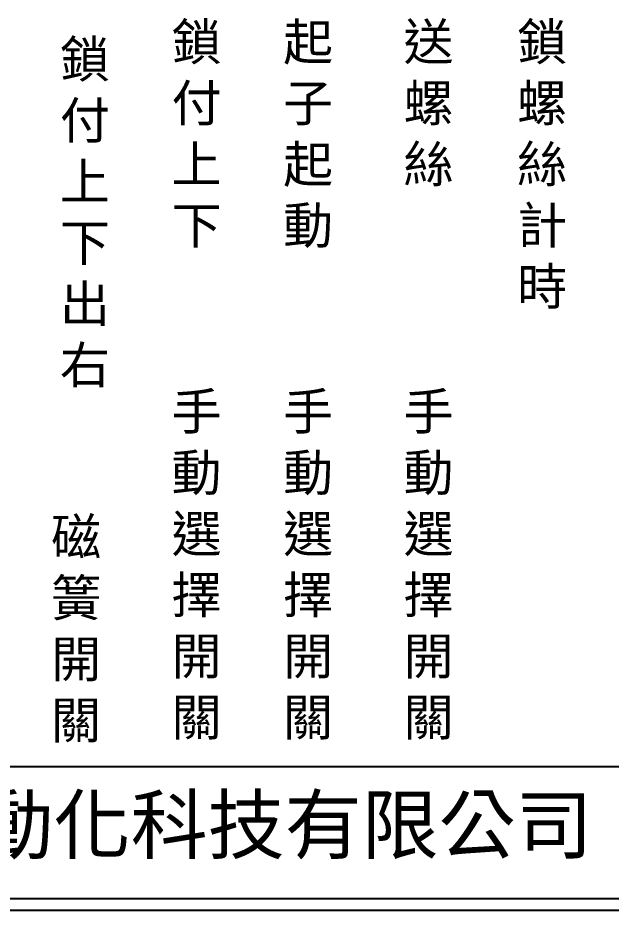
# Model space of a CAD drawing. Extents: x 325 to 612, y 3 to 207.
# Drawn here: x 392.9 to 455.9, y 3 to 97.8 of the extents above; entities that cross this region are included whole.
import ezdxf

# ---------------------------------------------------------------- set-up
doc = ezdxf.new("R2010")
doc.units = 0
doc.layers.add('圖框層', color=7, linetype='CONTINUOUS')
doc.layers.add('標尺寸層', color=3, linetype='CONTINUOUS')
doc.styles.add('CNS', font='romanc.shx', dxfattribs={"bigfont": 'chineset.shx'})
doc.styles.add('STSL', font='kaiu.ttf')

msp = doc.modelspace()

# ---------------------------------------------------------------- linework, layer by layer
at = {"layer": '圖框層', "color": 7}
for p, q in [((326.569, 18.25), (611.07, 18.25)), ((326.569, 4.25), (611.07, 4.25)), ((325.319, 3), (612.319, 3))]:
    msp.add_line(p, q, dxfattribs=at)

# ---------------------------------------------------------------- texts
at = {"layer": '圖框層', "color": 4, "style": 'STSL'}
msp.add_text('泓陞自動化科技有限公司', height=6, dxfattribs=at).set_placement((363.923, 9.076))
at = {"layer": '標尺寸層', "color": 7, "char_height": 3.9, "width": 4.96081, "style": 'CNS'}
for s, insert, attachment_point in [('{\\fDFKai-SB|b0|i0|c136|p65;鎖付上下}', (409.188, 97.233), 1), ('{\\fDFKai-SB|b0|i0|c136|p65;起子起動}', (421.049, 97.233), 1), ('{\\fDFKai-SB|b0|i0|c136|p65;送螺絲}', (433.85, 97.233), 1), ('{\\fDFKai-SB|b0|i0|c136|p65;鎖螺絲計時}', (445.925, 97.233), 1), ('{\\fDFKai-SB|b0|i0|c136|p65;鎖付上下出右}', (399.977, 76.973), 5), ('{\\fDFKai-SB|b0|i0|c136|p65;手動選擇開關}', (409.188, 57.948), 1), ('{\\fDFKai-SB|b0|i0|c136|p65;手動選擇開關}', (421.049, 57.948), 1), ('{\\fDFKai-SB|b0|i0|c136|p65;手動選擇開關}', (433.85, 57.948), 1), ('{\\fDFKai-SB|b0|i0|c136|p65;磁簧開關}', (399.047, 32.72), 5)]:
    msp.add_mtext(s, dxfattribs=dict(at, insert=insert, attachment_point=attachment_point))

doc.saveas('drawing.dxf')
